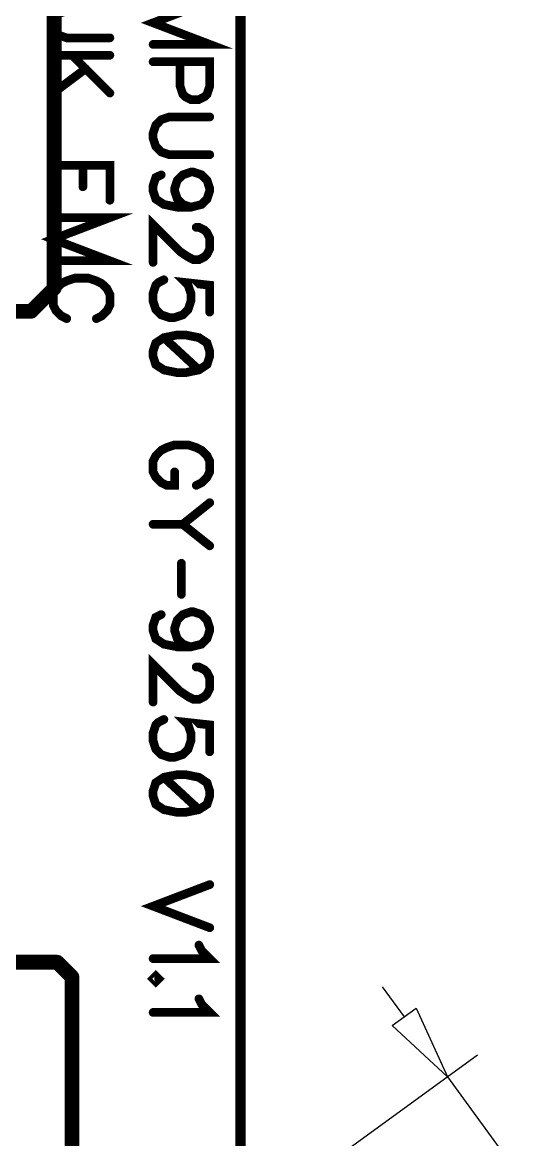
# Model space of a CAD drawing. Extents: x -8.2 to 25.5, y -3.3 to 33.2.
# Drawn here: x 16.06 to 22.69, y 5.5 to 20.61 of the extents above; entities that cross this region are included whole.
import ezdxf

# ---------------------------------------------------------------- set-up
doc = ezdxf.new("R2010")
doc.units = 0
for name, color, linetype in [('Top', 5, 'CONTINUOUS'), ('Top_Assy', 1, 'CONTINUOUS'), ('Top_Dimension', 14, 'CONTINUOUS'), ('Top_Silk', 2, 'CONTINUOUS')]:
    doc.layers.add(name, color=color, linetype=linetype)

msp = doc.modelspace()

# ---------------------------------------------------------------- linework, layer by layer
at = {"layer": 'Top', "linetype": 'CONTINUOUS', "const_width": 0.2}
for points in [[(16.4915, 17.01), (16.4915, 20.78)], [(16.1815, 16.7), (16.4915, 17.01)], [(14.9215, 16.7), (16.1815, 16.7)], [(15.3315, 7.9), (16.5315, 7.9)], [(16.5315, 7.9), (16.7315, 7.7)], [(16.7315, 7.7), (16.7315, 5.38)]]:
    msp.add_lwpolyline(points, dxfattribs=at)
at = {"layer": 'Top', "linetype": 'CONTINUOUS', "const_width": 0.1}
for points in [[(16.4415, 17.01, 1), (16.5415, 17.01, 1), (16.4415, 17.01, 1)], [(16.4415, 17.01, 1), (16.5415, 17.01, 1), (16.4415, 17.01, 1)], [(16.1315, 16.7, 1), (16.2315, 16.7, 1), (16.1315, 16.7, 1)], [(16.1315, 16.7, 1), (16.2315, 16.7, 1), (16.1315, 16.7, 1)], [(16.4815, 7.9, 1), (16.5815, 7.9, 1), (16.4815, 7.9, 1)], [(16.4815, 7.9, 1), (16.5815, 7.9, 1), (16.4815, 7.9, 1)], [(16.6815, 7.7, 1), (16.7815, 7.7, 1), (16.6815, 7.7, 1)], [(16.6815, 7.7, 1), (16.7815, 7.7, 1), (16.6815, 7.7, 1)]]:
    msp.add_lwpolyline(points, format="xyb", dxfattribs=at)
at = {"layer": 'Top_Assy', "linetype": 'CONTINUOUS', "const_width": 0.14}
msp.add_lwpolyline([(0, 28.99), (19.0115, 28.99), (19.0115, 0), (0, 0), (0, 28.99)], dxfattribs=at)
at = {"layer": 'Top_Dimension', "linetype": 'CONTINUOUS'}
for points in [[(20.9265, 7.5656), (21.2206, 7.1613)], [(21.8088, 6.3525), (21.0589, 7.0436), (21.3824, 7.2789), (21.8088, 6.3525)], [(16.5115, 2.5), (22.2131, 6.6466)], [(21.8088, 6.3525), (22.6888, 5.1425)]]:
    msp.add_lwpolyline(points, dxfattribs=at)
at = {"layer": 'Top_Silk', "linetype": 'CONTINUOUS', "const_width": 0.1176}
for points in [[(17.8288, 20.3074), (18.5944, 20.3074), (17.8288, 20.5989), (18.5944, 20.8903), (17.8288, 20.8903)], [(17.2444, 20.3956), (16.6616, 20.3956), (16.5521, 20.4318), (16.5159, 20.4689), (16.4788, 20.5413), (16.4788, 20.6146), (16.5159, 20.687), (16.5521, 20.7232), (16.6616, 20.7603), (16.734, 20.7603)], [(17.2444, 20.1603), (16.4788, 20.1603)], [(17.2444, 19.6499), (16.734, 20.1603)], [(18.1935, 20.0721), (18.1935, 19.7436), (18.2297, 19.635), (18.2668, 19.5979), (18.3392, 19.5617), (18.4487, 19.5617), (18.5212, 19.5979), (18.5582, 19.635), (18.5944, 19.7436), (18.5944, 20.0721), (17.8288, 20.0721)], [(16.9168, 19.9784), (16.4788, 19.6499)], [(18.5944, 19.3264), (18.0478, 19.3264), (17.9383, 19.2902), (17.8659, 19.2169), (17.8288, 19.1074), (17.8288, 19.035), (17.8659, 18.9255), (17.9383, 18.8522), (18.0478, 18.816), (18.5944, 18.816)], [(17.2444, 18.2005), (17.2444, 18.6739), (16.4788, 18.6739), (16.4788, 18.2005)], [(16.8797, 18.6739), (16.8797, 18.3824)], [(18.3392, 18.1065), (18.2297, 18.1435), (18.1564, 18.216), (18.1202, 18.3255), (18.1202, 18.3617), (18.1564, 18.4712), (18.2297, 18.5436), (18.3392, 18.5807), (18.3754, 18.5807), (18.4849, 18.5436), (18.5574, 18.4712), (18.5936, 18.3617), (18.5936, 18.3255), (18.5574, 18.216), (18.4849, 18.1435), (18.3392, 18.1065), (18.1564, 18.1065), (17.9745, 18.1435), (17.865, 18.216), (17.8288, 18.3255), (17.8288, 18.3979), (17.865, 18.5074), (17.9383, 18.5436)], [(16.4788, 17.3823), (17.2444, 17.3823), (16.4788, 17.6738), (17.2444, 17.9652), (16.4788, 17.9652)], [(18.4117, 17.8341), (18.4479, 17.8341), (18.5212, 17.7979), (18.5574, 17.7617), (18.5936, 17.6884), (18.5936, 17.5427), (18.5574, 17.4702), (18.5212, 17.434), (18.4479, 17.3969), (18.3754, 17.3969), (18.3022, 17.434), (18.1935, 17.5064), (17.8288, 17.8712), (17.8288, 17.3607)], [(17.0625, 16.6004), (17.1349, 16.6366), (17.2082, 16.7099), (17.2444, 16.7823), (17.2444, 16.928), (17.2082, 17.0013), (17.1349, 17.0738), (17.0625, 17.1108), (16.953, 17.147), (16.7702, 17.147), (16.6616, 17.1108), (16.5883, 17.0738), (16.5159, 17.0013), (16.4788, 16.928), (16.4788, 16.7823), (16.5159, 16.7099), (16.5883, 16.6366), (16.6616, 16.6004)], [(18.5936, 16.6883), (18.5936, 17.0521), (18.2659, 17.0884), (18.3022, 17.0521), (18.3392, 16.9426), (18.3392, 16.834), (18.3022, 16.7245), (18.2297, 16.6512), (18.1202, 16.615), (18.0478, 16.615), (17.9383, 16.6512), (17.865, 16.7245), (17.8288, 16.834), (17.8288, 16.9426), (17.865, 17.0521), (17.9021, 17.0884), (17.9745, 17.1254)], [(18.5936, 16.1607), (18.5574, 16.2702), (18.4479, 16.3435), (18.2659, 16.3797), (18.1564, 16.3797), (17.9745, 16.3435), (17.865, 16.2702), (17.8288, 16.1607), (17.8288, 16.0883), (17.865, 15.9788), (17.9745, 15.9063), (18.1564, 15.8693), (18.2659, 15.8693), (18.4479, 15.9063), (18.5574, 15.9788), (18.5936, 16.0883), (18.5936, 16.1607)], [(18.4479, 15.9063), (17.9745, 16.3435)], [(18.4125, 14.3466), (18.4849, 14.3828), (18.5582, 14.4561), (18.5944, 14.5286), (18.5944, 14.6743), (18.5582, 14.7476), (18.4849, 14.82), (18.4125, 14.8571), (18.303, 14.8933), (18.1202, 14.8933), (18.0116, 14.8571), (17.9383, 14.82), (17.8659, 14.7476), (17.8288, 14.6743), (17.8288, 14.5286), (17.8659, 14.4561), (17.9383, 14.3828), (18.0116, 14.3466), (18.1202, 14.3466), (18.1202, 14.5286)], [(18.5944, 14.1113), (18.2297, 13.8199), (17.8288, 13.8199)], [(18.5944, 13.5285), (18.2297, 13.8199)], [(18.2112, 13.2932), (18.2112, 12.872)], [(18.3392, 12.1625), (18.2297, 12.1996), (18.1564, 12.272), (18.1202, 12.3815), (18.1202, 12.4177), (18.1564, 12.5272), (18.2297, 12.5997), (18.3392, 12.6367), (18.3754, 12.6367), (18.4849, 12.5997), (18.5574, 12.5272), (18.5936, 12.4177), (18.5936, 12.3815), (18.5574, 12.272), (18.4849, 12.1996), (18.3392, 12.1625), (18.1564, 12.1625), (17.9745, 12.1996), (17.865, 12.272), (17.8288, 12.3815), (17.8288, 12.4539), (17.865, 12.5634), (17.9383, 12.5997)], [(18.4117, 11.8901), (18.4479, 11.8901), (18.5212, 11.8539), (18.5574, 11.8177), (18.5936, 11.7444), (18.5936, 11.5987), (18.5574, 11.5263), (18.5212, 11.49), (18.4479, 11.453), (18.3754, 11.453), (18.3022, 11.49), (18.1935, 11.5625), (17.8288, 11.9272), (17.8288, 11.4168)], [(18.5936, 10.7443), (18.5936, 11.1082), (18.2659, 11.1444), (18.3022, 11.1082), (18.3392, 10.9987), (18.3392, 10.89), (18.3022, 10.7805), (18.2297, 10.7072), (18.1202, 10.671), (18.0478, 10.671), (17.9383, 10.7072), (17.865, 10.7805), (17.8288, 10.89), (17.8288, 10.9987), (17.865, 11.1082), (17.9021, 11.1444), (17.9745, 11.1815)], [(18.5936, 10.2167), (18.5574, 10.3262), (18.4479, 10.3995), (18.2659, 10.4357), (18.1564, 10.4357), (17.9745, 10.3995), (17.865, 10.3262), (17.8288, 10.2167), (17.8288, 10.1443), (17.865, 10.0348), (17.9745, 9.9624), (18.1564, 9.9253), (18.2659, 9.9253), (18.4479, 9.9624), (18.5574, 10.0348), (18.5936, 10.1443), (18.5936, 10.2167)], [(18.4479, 9.9624), (17.9745, 10.3995)], [(18.5944, 8.9493), (17.8288, 8.6579), (18.5944, 8.3664)], [(18.4479, 8.1312), (18.4849, 8.0579), (18.5936, 7.9484), (17.8288, 7.9484)], [(17.9021, 7.6769), (17.865, 7.7131), (17.8288, 7.6769), (17.865, 7.6398), (17.9021, 7.6769)], [(18.4479, 7.4045), (18.4849, 7.3312), (18.5936, 7.2217), (17.8288, 7.2217)]]:
    msp.add_lwpolyline(points, dxfattribs=at)
at = {"layer": 'Top_Silk', "linetype": 'CONTINUOUS', "const_width": 0.0588}
for points in [[(17.215, 20.3956, 1), (17.2739, 20.3956, 1), (17.215, 20.3956, 1)], [(17.7994, 20.3074, 1), (17.8582, 20.3074, 1), (17.7994, 20.3074, 1)], [(16.4494, 20.1603, 1), (16.5082, 20.1603, 1), (16.4494, 20.1603, 1)], [(16.7046, 20.1603, 1), (16.7634, 20.1603, 1), (16.7046, 20.1603, 1)], [(17.215, 20.1603, 1), (17.2739, 20.1603, 1), (17.215, 20.1603, 1)], [(17.7994, 20.0721, 1), (17.8582, 20.0721, 1), (17.7994, 20.0721, 1)], [(18.1641, 20.0721, 1), (18.2229, 20.0721, 1), (18.1641, 20.0721, 1)], [(16.8874, 19.9784, 1), (16.9462, 19.9784, 1), (16.8874, 19.9784, 1)], [(16.4494, 19.6499, 1), (16.5082, 19.6499, 1), (16.4494, 19.6499, 1)], [(17.215, 19.6499, 1), (17.2739, 19.6499, 1), (17.215, 19.6499, 1)], [(18.565, 19.3264, 1), (18.6239, 19.3264, 1), (18.565, 19.3264, 1)], [(16.8503, 18.6739, 1), (16.9091, 18.6739, 1), (16.8503, 18.6739, 1)], [(18.565, 18.816, 1), (18.6239, 18.816, 1), (18.565, 18.816, 1)], [(17.9089, 18.5436, 1), (17.9677, 18.5436, 1), (17.9089, 18.5436, 1)], [(16.8503, 18.3824, 1), (16.9091, 18.3824, 1), (16.8503, 18.3824, 1)], [(16.4494, 18.2005, 1), (16.5082, 18.2005, 1), (16.4494, 18.2005, 1)], [(17.215, 18.2005, 1), (17.2739, 18.2005, 1), (17.215, 18.2005, 1)], [(18.3098, 18.1065, 1), (18.3686, 18.1065, 1), (18.3098, 18.1065, 1)], [(16.4494, 17.9652, 1), (16.5082, 17.9652, 1), (16.4494, 17.9652, 1)], [(18.3823, 17.8341, 1), (18.4411, 17.8341, 1), (18.3823, 17.8341, 1)], [(16.4494, 17.3823, 1), (16.5082, 17.3823, 1), (16.4494, 17.3823, 1)], [(17.7994, 17.3607, 1), (17.8582, 17.3607, 1), (17.7994, 17.3607, 1)], [(17.9451, 17.1254, 1), (18.0039, 17.1254, 1), (17.9451, 17.1254, 1)], [(16.6322, 16.6004, 1), (16.691, 16.6004, 1), (16.6322, 16.6004, 1)], [(17.0331, 16.6004, 1), (17.0919, 16.6004, 1), (17.0331, 16.6004, 1)], [(18.5642, 16.6883, 1), (18.623, 16.6883, 1), (18.5642, 16.6883, 1)], [(17.9451, 16.3435, 1), (18.0039, 16.3435, 1), (17.9451, 16.3435, 1)], [(18.5642, 16.1607, 1), (18.623, 16.1607, 1), (18.5642, 16.1607, 1)], [(18.4185, 15.9063, 1), (18.4773, 15.9063, 1), (18.4185, 15.9063, 1)], [(18.0908, 14.5286, 1), (18.1496, 14.5286, 1), (18.0908, 14.5286, 1)], [(18.3831, 14.3466, 1), (18.4419, 14.3466, 1), (18.3831, 14.3466, 1)], [(18.565, 14.1113, 1), (18.6239, 14.1113, 1), (18.565, 14.1113, 1)], [(17.7994, 13.8199, 1), (17.8582, 13.8199, 1), (17.7994, 13.8199, 1)], [(18.2003, 13.8199, 1), (18.2591, 13.8199, 1), (18.2003, 13.8199, 1)], [(18.565, 13.5285, 1), (18.6239, 13.5285, 1), (18.565, 13.5285, 1)], [(18.1818, 13.2932, 1), (18.2406, 13.2932, 1), (18.1818, 13.2932, 1)], [(18.1818, 12.872, 1), (18.2406, 12.872, 1), (18.1818, 12.872, 1)], [(17.9089, 12.5997, 1), (17.9677, 12.5997, 1), (17.9089, 12.5997, 1)], [(18.3098, 12.1625, 1), (18.3686, 12.1625, 1), (18.3098, 12.1625, 1)], [(18.3823, 11.8901, 1), (18.4411, 11.8901, 1), (18.3823, 11.8901, 1)], [(17.7994, 11.4168, 1), (17.8582, 11.4168, 1), (17.7994, 11.4168, 1)], [(17.9451, 11.1815, 1), (18.0039, 11.1815, 1), (17.9451, 11.1815, 1)], [(18.5642, 10.7443, 1), (18.623, 10.7443, 1), (18.5642, 10.7443, 1)], [(17.9451, 10.3995, 1), (18.0039, 10.3995, 1), (17.9451, 10.3995, 1)], [(18.5642, 10.2167, 1), (18.623, 10.2167, 1), (18.5642, 10.2167, 1)], [(18.4185, 9.9624, 1), (18.4773, 9.9624, 1), (18.4185, 9.9624, 1)], [(18.565, 8.9493, 1), (18.6239, 8.9493, 1), (18.565, 8.9493, 1)], [(18.565, 8.3664, 1), (18.6239, 8.3664, 1), (18.565, 8.3664, 1)], [(18.4185, 8.1312, 1), (18.4773, 8.1312, 1), (18.4185, 8.1312, 1)], [(17.7994, 7.9484, 1), (17.8582, 7.9484, 1), (17.7994, 7.9484, 1)], [(17.8727, 7.6769, 1), (17.9315, 7.6769, 1), (17.8727, 7.6769, 1)], [(18.4185, 7.4045, 1), (18.4773, 7.4045, 1), (18.4185, 7.4045, 1)], [(17.7994, 7.2217, 1), (17.8582, 7.2217, 1), (17.7994, 7.2217, 1)]]:
    msp.add_lwpolyline(points, format="xyb", dxfattribs=at)

doc.saveas('drawing.dxf')
